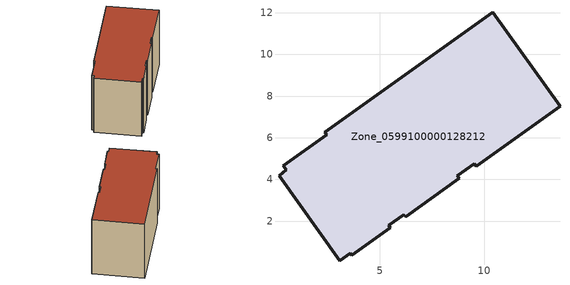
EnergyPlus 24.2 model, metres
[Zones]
Zone_0599100000128212
 floor ground (C_G): 8.81,4.05 6.23,2.21 6.15,2.32 5.42,1.79 5.5,1.69 3.66,0.37 3.59,0.47 3.07,0.09 0.16,4.18 0.52,4.46 0.36,4.67 2.44,6.15 2.36,6.26 10.41,12.03 13.64,7.5 9.62,4.63 9.52,4.76 8.72,4.17 z0
 wall outside (C_F): 9.62,4.63 13.64,7.5 10.41,12.03 2.36,6.26 2.44,6.15 0.36,4.67 0.52,4.46 0.16,4.18 3.07,0.09 3.59,0.47 3.66,0.37 5.5,1.69 5.42,1.79 6.15,2.32 6.23,2.21 8.81,4.05 8.72,4.17 9.52,4.76 9.62,4.63 z0:6.9
 roof outside (C_R): 6.23,2.21 8.81,4.05 8.72,4.17 9.52,4.76 9.62,4.63 13.64,7.5 10.41,12.03 2.36,6.26 2.44,6.15 0.36,4.67 0.52,4.46 0.16,4.18 3.07,0.09 3.59,0.47 3.66,0.37 5.5,1.69 5.42,1.79 6.15,2.32 z6.9
[BUILDING]
Pand.0599100000128212: North Axis=0; Terrain=City; Loads Convergence Tolerance Value=0.04; Temperature Convergence Tolerance Value=0.4; Solar Distribution=FullExterior; Maximum Number of Warmup Days=25; Minimum Number of Warmup Days=1
[Site:Location]
Rotterdam.The.Hague.AP_ZH_NLD Design_Conditions: Latitude=51.96; Longitude=4.45; Time Zone=1; Elevation=-4.5
[SITE:GROUNDTEMPERATURE:BUILDINGSURFACE]
18, 18, 18, 18, 18, 18, 18, 18, 18, 18, 18, 18
[MATERIAL] Thermal Absorptance=0.9; Solar Absorptance=0.7; Visible Absorptance=0.7
Name | Roughness | Thickness | Conductivity | Density | Specific Heat
G.TC.1975-1991 | MediumSmooth | 0.15 | 0.288461 | 540 | 1210
F.TC.1975-1991 | Rough | 0.3 | 0.230769 | 1920 | 840
R.TC.1975-1991 | MediumRough | 0.2 | 0.153846 | 1500 | 1000
[CONSTRUCTION]
C_G: G.TC.1975-1991
C_F: F.TC.1975-1991
C_R: R.TC.1975-1991
[ZONE]
Zone_0599100000128212: Type=1; Multiplier=1; Ceiling Height=Autocalculate; Volume=Autocalculate; Floor Area=autocalculate; Part of Total Floor Area=Yes
[ZONEINFILTRATION:DESIGNFLOWRATE]
Infil_Zone_0599100000128212: Zone or ZoneList or Space or SpaceList=Zone_0599100000128212; Schedule=AlwaysOn; Design Flow Rate Calculation Method=Flow/Area; Flow Rate per Floor Area=0.003; Constant Term Coefficient=1; Temperature Term Coefficient=0; Velocity Term Coefficient=0; Velocity Squared Term Coefficient=0
[HVACTEMPLATE:ZONE:IDEALLOADSAIRSYSTEM]
Zone_0599100000128212: Maximum Heating Supply Air Temperature=50; Minimum Cooling Supply Air Temperature=13; Maximum Heating Supply Air Humidity Ratio=0.0156; Minimum Cooling Supply Air Humidity Ratio=0.0077; Heating Limit=NoLimit; Cooling Limit=NoLimit; Dehumidification Control Type=ConstantSensibleHeatRatio; Cooling Sensible Heat Ratio=0.7; Dehumidification Setpoint=60; Humidification Control Type=None; Humidification Setpoint=30; Outdoor Air Method=None; Outdoor Air Flow Rate per Person=0.00944; Outdoor Air Flow Rate per Zone Floor Area=0; Outdoor Air Flow Rate per Zone=0; Demand Controlled Ventilation Type=None; Outdoor Air Economizer Type=NoEconomizer; Heat Recovery Type=None; Sensible Heat Recovery Effectiveness=0.7; Latent Heat Recovery Effectiveness=0.65
[ZONECONTROL:THERMOSTAT]
ThermostatControl_Zone_0599100000128212: Zone or ZoneList=Zone_0599100000128212; Control Type Schedule=DualSetpointControlType; Control 1=Thermostat_Zone_0599100000128212; Temperature Difference Between Cutout And Setpoint=0
[THERMOSTATSETPOINT:DUALSETPOINT]
Thermostat_Zone_0599100000128212: Heating Setpoint Temperature Schedule=HeatingSetpoint_Zone_0599100000128212; Cooling Setpoint Temperature Schedule=CoolingSetpoint_Zone_0599100000128212
[SCHEDULE:COMPACT]
HeatingSetpoint_Zone_0599100000128212: Through: 12/31, For: AllDays, Until: 24:00, 21
CoolingSetpoint_Zone_0599100000128212: Through: 12/31, For: AllDays, Until: 24:00, 24
DualSetpointControlType: Through: 12/31, For: AllDays, Until: 24:00, 4
AlwaysOn: Through: 12/31, For: AllDays, Until: 24:00, 1
